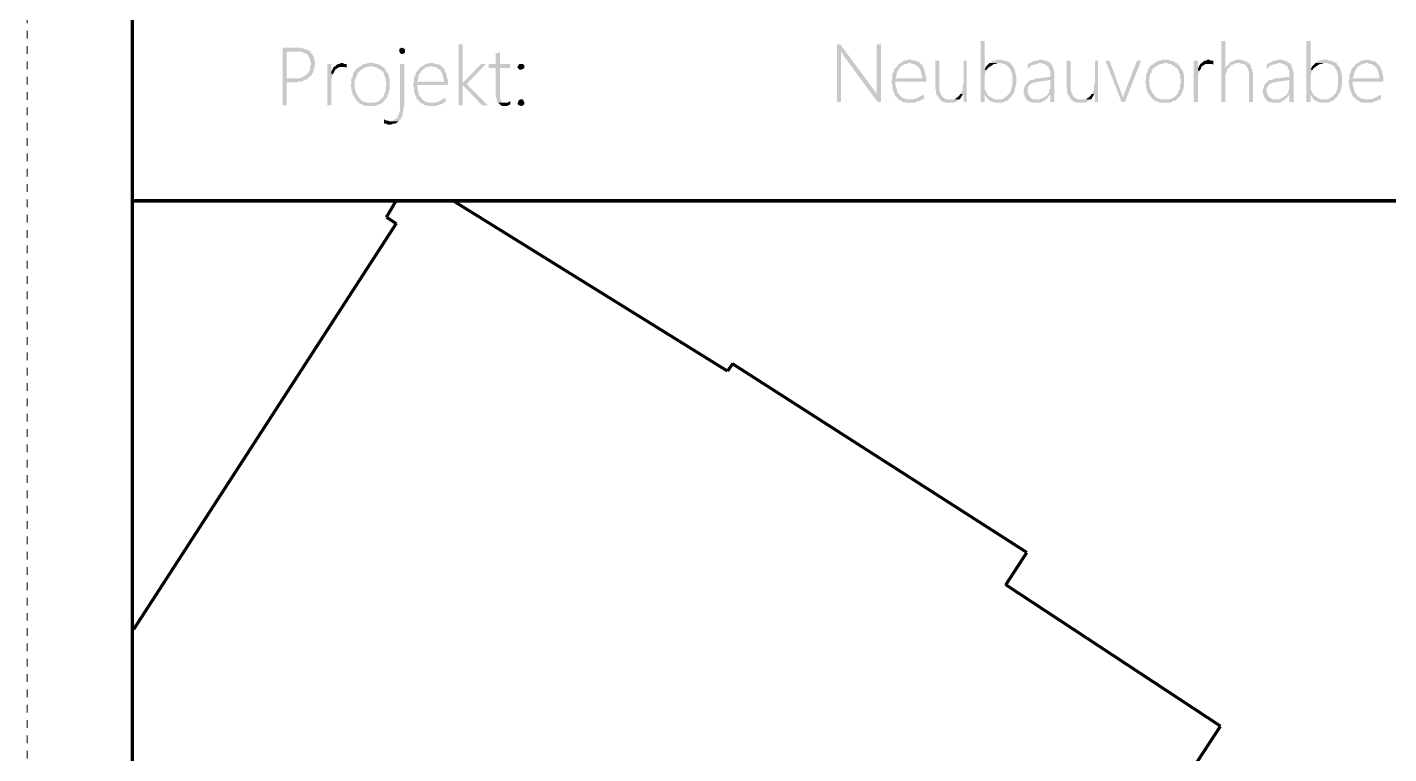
# Model space of a CAD drawing. Header units: metres. Extents: x -47 to 309, y -25 to 105.
# Drawn here: x -44.56 to -26.78, y 86.86 to 96.35 of the extents above; entities that cross this region are included whole.
import ezdxf

# ---------------------------------------------------------------- set-up
doc = ezdxf.new("R2010")
doc.units = ezdxf.units.M
doc.linetypes.add('AUSGEZOGEN', pattern=[0])
doc.linetypes.add('PUNKT2_S9', pattern=[0.001, 0, -0.001])
doc.layers.add('XR$1$STANDARD_1', color=7, linetype='AUSGEZOGEN', lineweight=25)

msp = doc.modelspace()

# ---------------------------------------------------------------- hatches: boundary and pattern name
at = {"layer": 'XR$1$STANDARD_1', "linetype": 'AUSGEZOGEN', "lineweight": 140, "transparency": 33554687}
h = msp.add_hatch(color=7, dxfattribs=at)
h.set_gradient(color2=(0, 0, 0), one_color=1)
h.paths.add_polyline_path([(-32.0575, 96.1669), (-32.1104, 96.1669), (-32.1104, 95.3732), (-32.0575, 95.3732), (-32.0575, 95.4685), (-32.0257, 95.479), (-32.0363, 95.5002), (-32.0469, 95.5214), (-32.0575, 95.5319), (-32.0575, 95.7224), (-32.0469, 95.7436), (-32.0469, 95.7648), (-32.0363, 95.7754), (-32.0257, 95.7965), (-32.0575, 95.7965)], flags=0)
h = msp.add_hatch(color=7, dxfattribs=at)
h.set_gradient(color2=(0, 0, 0), one_color=1)
h.paths.add_polyline_path([(-28.9144, 96.1669), (-28.9673, 96.1669), (-28.9673, 95.3732), (-28.9144, 95.3732), (-28.9144, 95.733), (-28.9038, 95.7542), (-28.8932, 95.7754), (-28.8932, 95.7965), (-28.8826, 95.8071), (-28.9144, 95.8177)], flags=0)
h = msp.add_hatch(color=7, dxfattribs=at)
h.set_gradient(color2=(0, 0, 0), one_color=1)
h.paths.add_polyline_path([(-27.8032, 96.1669), (-27.8561, 96.1669), (-27.8561, 95.3732), (-27.8032, 95.3732), (-27.8032, 95.4685), (-27.7714, 95.479), (-27.782, 95.5002), (-27.7926, 95.5214), (-27.8032, 95.5319), (-27.8032, 95.7224), (-27.7926, 95.7436), (-27.7926, 95.7648), (-27.782, 95.7754), (-27.7714, 95.7965), (-27.8032, 95.7965)], flags=0)
h = msp.add_hatch(color=7, dxfattribs=at)
h.set_gradient(color2=(0, 0, 0), one_color=1)
h.paths.add_polyline_path([(-41.0424, 96.0823), (-41.2223, 96.0823), (-41.2223, 95.3309), (-41.1694, 95.3309), (-41.1694, 95.6272), (-41.0424, 95.6272), (-41.0106, 95.6378), (-40.9683, 95.6378), (-40.9577, 95.6484), (-40.9366, 95.6589), (-40.9154, 95.6695), (-40.9048, 95.6695), (-41.1694, 95.6801), (-41.1694, 96.0293), (-41.053, 96.0293), (-40.8731, 96.0399), (-40.8942, 96.0505), (-40.9154, 96.0611), (-40.926, 96.0611), (-40.9471, 96.0717), (-40.9683, 96.0717), (-40.9895, 96.0823), (-41.0106, 96.0823)], flags=0)
h = msp.add_hatch(color=7, dxfattribs=at)
h.set_gradient(color2=(0, 0, 0), one_color=1)
h.paths.add_polyline_path([(-40.8731, 96.0399), (-41.053, 96.0293), (-40.9789, 96.0293), (-40.9577, 96.0188), (-40.9366, 96.0082), (-40.926, 96.0082), (-40.9048, 95.9976), (-40.8942, 95.987), (-40.8836, 95.9658), (-40.8731, 95.9553), (-40.8731, 95.9447), (-40.8625, 95.9235), (-40.8625, 95.9024), (-40.8519, 95.8812), (-40.8519, 95.86), (-40.8625, 95.8389), (-40.8625, 95.7965), (-40.8731, 95.7754), (-40.8836, 95.7542), (-40.8942, 95.7436), (-40.9048, 95.733), (-40.926, 95.7224), (-40.9366, 95.7119), (-40.9577, 95.7013), (-40.9683, 95.6907), (-40.9895, 95.6907), (-41.0106, 95.6801), (-41.1694, 95.6801), (-40.9048, 95.6695), (-40.8836, 95.6907), (-40.8731, 95.7013), (-40.8519, 95.7119), (-40.8413, 95.733), (-40.8307, 95.7542), (-40.8201, 95.7648), (-40.8201, 95.7859), (-40.8096, 95.8071), (-40.8096, 95.8283), (-40.799, 95.8494), (-40.799, 95.9024), (-40.8096, 95.9235), (-40.8096, 95.9447), (-40.8201, 95.9658), (-40.8307, 95.987), (-40.8413, 95.9976), (-40.8519, 96.0188), (-40.8625, 96.0293)], flags=0)
h = msp.add_hatch(color=7, dxfattribs=at)
h.set_gradient(color2=(0, 0, 0), one_color=1)
h.paths.add_polyline_path([(-39.6666, 96.0823), (-39.6878, 96.0717), (-39.6984, 96.0611), (-39.6984, 96.0293), (-39.6878, 96.0082), (-39.6666, 95.9976), (-39.656, 95.9976), (-39.6349, 96.0082), (-39.6243, 96.0188), (-39.6243, 96.0505), (-39.6349, 96.0717), (-39.6454, 96.0717)], flags=0)
h = msp.add_hatch(color=7, dxfattribs=at)
h.set_gradient(color2=(0, 0, 0), one_color=1)
h.paths.add_polyline_path([(-38.8729, 96.1246), (-38.9258, 96.1246), (-38.9258, 95.3309), (-38.8729, 95.3309), (-38.8729, 95.5954), (-38.82, 95.606), (-38.8729, 95.6166)], flags=0)
h = msp.add_hatch(color=7, dxfattribs=at)
h.set_gradient(color2=(0, 0, 0), one_color=1)
h.paths.add_polyline_path([(-38.3861, 96.0188), (-38.4072, 96.0188), (-38.4178, 96.0082), (-38.439, 96.0082), (-38.439, 95.8706), (-38.5342, 95.8706), (-38.5342, 95.8177), (-38.439, 95.8177), (-38.439, 95.4367), (-38.4284, 95.4155), (-38.4284, 95.3944), (-38.4178, 95.3732), (-38.4072, 95.3626), (-38.312, 95.3626), (-38.3437, 95.3626), (-38.3543, 95.3732), (-38.3755, 95.3838), (-38.3755, 95.405), (-38.3861, 95.4155), (-38.3861, 95.8177), (-38.2485, 95.8177), (-38.2485, 95.8706), (-38.3861, 95.8706)], flags=0)
h = msp.add_hatch(color=7, dxfattribs=at)
h.set_gradient(color2=(0, 0, 0), one_color=1)
h.paths.add_polyline_path([(-33.9412, 96.1246), (-33.9836, 96.1246), (-33.9836, 95.3732), (-33.9307, 95.3732), (-33.9307, 96.0293)], flags=0)
h = msp.add_hatch(color=7, dxfattribs=at)
h.set_gradient(color2=(0, 0, 0), one_color=1)
h.paths.add_polyline_path([(-33.9412, 96.1246), (-33.9307, 96.0293), (-33.9201, 96.0188), (-33.9095, 95.9976), (-33.8989, 95.9764), (-33.4544, 95.3732), (-33.465, 95.479), (-33.4756, 95.4896), (-33.4862, 95.5108), (-33.4968, 95.5214)], flags=0)
h = msp.add_hatch(color=7, dxfattribs=at)
h.set_gradient(color2=(0, 0, 0), one_color=1)
h.paths.add_polyline_path([(-33.4121, 96.1246), (-33.465, 96.1246), (-33.465, 95.479), (-33.4544, 95.3732), (-33.4121, 95.3732)], flags=0)
h = msp.add_hatch(color=7, dxfattribs=at)
h.set_gradient(color2=(0, 0, 0), one_color=1)
h.paths.add_polyline_path([(-40.5873, 95.8706), (-40.6402, 95.8706), (-40.6402, 95.3309), (-40.5873, 95.3309), (-40.5873, 95.6801), (-40.5767, 95.7013), (-40.5767, 95.7224), (-40.5662, 95.733), (-40.5873, 95.7436)], flags=0)
h = msp.add_hatch(color=7, dxfattribs=at)
h.set_gradient(color2=(0, 0, 0), one_color=1)
h.paths.add_polyline_path([(-40.5344, 95.8389), (-40.5556, 95.8283), (-40.5662, 95.8071), (-40.5767, 95.7859), (-40.5873, 95.7648), (-40.5873, 95.7436), (-40.5662, 95.733), (-40.5556, 95.7542), (-40.545, 95.7648), (-40.545, 95.7754), (-40.5344, 95.7965), (-40.5132, 95.8071), (-40.5027, 95.8177), (-40.4815, 95.8283), (-40.4392, 95.8283)], flags=0)
h = msp.add_hatch(color=7, dxfattribs=at)
h.set_gradient(color2=(0, 0, 0), one_color=1)
h.paths.add_polyline_path([(-40.4392, 95.8812), (-40.4603, 95.8812), (-40.4815, 95.8706), (-40.4921, 95.8706), (-40.5132, 95.86), (-40.5344, 95.8389), (-40.4392, 95.8283), (-40.4074, 95.8283), (-40.3862, 95.8177), (-40.3862, 95.8706), (-40.418, 95.8706)], flags=0)
h = msp.add_hatch(color=7, dxfattribs=at)
h.set_gradient(color2=(0, 0, 0), one_color=1)
h.paths.add_polyline_path([(-40.0688, 95.8812), (-40.1111, 95.8812), (-40.1323, 95.8706), (-40.1534, 95.8706), (-40.1746, 95.86), (-40.1958, 95.8494), (-40.2063, 95.8389), (-40.2275, 95.8283), (-40.2381, 95.8177), (-40.2593, 95.8071), (-40.2698, 95.7965), (-40.2804, 95.7754), (-40.291, 95.7648), (-40.3016, 95.7436), (-40.3016, 95.7224), (-40.3122, 95.7013), (-40.3228, 95.6907), (-40.3228, 95.6166), (-40.3333, 95.5954), (-40.3333, 95.5849), (-40.3228, 95.5637), (-40.3228, 95.5214), (-40.3122, 95.5002), (-40.3122, 95.479), (-40.3016, 95.4579), (-40.291, 95.4473), (-40.2804, 95.4261), (-40.2698, 95.4155), (-40.2593, 95.3944), (-40.2487, 95.3838), (-40.2275, 95.3626), (-40.2169, 95.352), (-40.0688, 95.3626), (-40.1217, 95.3626), (-40.1428, 95.3732), (-40.164, 95.3732), (-40.1746, 95.3838), (-40.1958, 95.3944), (-40.2063, 95.4155), (-40.2275, 95.4261), (-40.2275, 95.4367), (-40.2381, 95.4473), (-40.2487, 95.4685), (-40.2593, 95.4896), (-40.2698, 95.5108), (-40.2698, 95.5214), (-40.2804, 95.5531), (-40.2804, 95.6484), (-40.2698, 95.6695), (-40.2698, 95.6907), (-40.2593, 95.7013), (-40.2487, 95.7224), (-40.2487, 95.7436), (-40.2381, 95.7542), (-40.2169, 95.7754), (-40.2063, 95.7859), (-40.1852, 95.7965), (-40.1746, 95.8071), (-40.1534, 95.8177), (-40.1323, 95.8283), (-40.1111, 95.8283), (-40.0899, 95.8389), (-39.9312, 95.8389), (-39.9418, 95.8494), (-39.9629, 95.86), (-39.9841, 95.8706), (-40.0053, 95.8706), (-40.0264, 95.8812), (-40.0476, 95.8812)], flags=0)
h = msp.add_hatch(color=7, dxfattribs=at)
h.set_gradient(color2=(0, 0, 0), one_color=1)
h.paths.add_polyline_path([(-39.9312, 95.8389), (-40.0688, 95.8389), (-40.0476, 95.8389), (-40.0264, 95.8283), (-40.0053, 95.8283), (-39.9841, 95.8177), (-39.9735, 95.8071), (-39.9523, 95.7965), (-39.9418, 95.7859), (-39.9206, 95.7754), (-39.91, 95.7648), (-39.8994, 95.7436), (-39.8994, 95.733), (-39.8889, 95.7119), (-39.8783, 95.6907), (-39.8783, 95.6484), (-39.8677, 95.6272), (-39.8677, 95.5743), (-39.8783, 95.5531), (-39.8783, 95.5108), (-39.8889, 95.4896), (-39.8994, 95.4685), (-39.8994, 95.4579), (-39.91, 95.4367), (-39.9206, 95.4261), (-39.9418, 95.405), (-39.9523, 95.3944), (-39.9735, 95.3838), (-39.9841, 95.3732), (-40.0053, 95.3732), (-40.0264, 95.3626), (-40.0688, 95.3626), (-40.2169, 95.352), (-40.1958, 95.3415), (-40.1852, 95.3415), (-40.164, 95.3309), (-40.1428, 95.3203), (-40.0793, 95.3203), (-40.0053, 95.3203), (-39.9841, 95.3309), (-39.9735, 95.3415), (-39.9523, 95.3415), (-39.9312, 95.352), (-39.9206, 95.3626), (-39.8994, 95.3838), (-39.8889, 95.3944), (-39.8889, 95.405), (-39.8677, 95.4155), (-39.8571, 95.4367), (-39.8571, 95.4473), (-39.8465, 95.4685), (-39.8359, 95.4896), (-39.8359, 95.5108), (-39.8254, 95.5319), (-39.8254, 95.6801), (-39.8359, 95.7013), (-39.8359, 95.7224), (-39.8465, 95.7436), (-39.8571, 95.7542), (-39.8677, 95.7754), (-39.8783, 95.7859), (-39.8889, 95.8071), (-39.8994, 95.8177), (-39.91, 95.8283)], flags=0)
h = msp.add_hatch(color=7, dxfattribs=at)
h.set_gradient(color2=(0, 0, 0), one_color=1)
h.paths.add_polyline_path([(-39.6349, 95.8706), (-39.6878, 95.8706), (-39.6878, 95.2674), (-39.6984, 95.2356), (-39.6984, 95.225), (-39.7089, 95.2039), (-39.7195, 95.1827), (-39.7195, 95.1721), (-39.7301, 95.1615), (-39.7513, 95.151), (-39.7619, 95.1404), (-39.7724, 95.1298), (-39.7936, 95.1298), (-39.8042, 95.1192), (-39.8254, 95.1192), (-39.7089, 95.1192), (-39.6984, 95.1298), (-39.6878, 95.1404), (-39.6772, 95.151), (-39.6666, 95.1721), (-39.6666, 95.1827), (-39.656, 95.2039), (-39.656, 95.225), (-39.6454, 95.2462), (-39.6454, 95.2885), (-39.6349, 95.3203), (-39.6349, 95.3415)], flags=0)
h = msp.add_hatch(color=7, dxfattribs=at)
h.set_gradient(color2=(0, 0, 0), one_color=1)
h.paths.add_polyline_path([(-39.402, 95.8389), (-39.4126, 95.8283), (-39.4338, 95.8177), (-39.4444, 95.7965), (-39.4655, 95.7754), (-39.4761, 95.7648), (-39.4867, 95.7436), (-39.4867, 95.7224), (-39.4973, 95.7119), (-39.5079, 95.6907), (-39.5079, 95.6272), (-39.5185, 95.606), (-39.5185, 95.5849), (-39.5079, 95.5637), (-39.5079, 95.5108), (-39.4973, 95.4896), (-39.4973, 95.479), (-39.4867, 95.4579), (-39.4761, 95.4367), (-39.4761, 95.4261), (-39.4655, 95.405), (-39.455, 95.3944), (-39.4444, 95.3944), (-39.4338, 95.3732), (-39.4232, 95.3626), (-39.275, 95.3626), (-39.3068, 95.3626), (-39.328, 95.3732), (-39.3491, 95.3732), (-39.3703, 95.3838), (-39.3809, 95.3944), (-39.402, 95.405), (-39.4126, 95.4261), (-39.4232, 95.4367), (-39.4338, 95.4473), (-39.4444, 95.4685), (-39.4444, 95.4896), (-39.455, 95.5108), (-39.455, 95.5214), (-39.4655, 95.5531), (-39.4655, 95.5954), (-39.0634, 95.5954), (-39.0634, 95.6378), (-39.4655, 95.6378), (-39.455, 95.6589), (-39.455, 95.6801), (-39.4444, 95.7013), (-39.4444, 95.7224), (-39.4338, 95.7436), (-39.4232, 95.7542), (-39.4126, 95.7754), (-39.402, 95.7859), (-39.3915, 95.7965), (-39.3703, 95.8071), (-39.3597, 95.8177), (-39.3385, 95.8283), (-39.3174, 95.8283), (-39.2962, 95.8389), (-39.275, 95.8389)], flags=0)
h = msp.add_hatch(color=7, dxfattribs=at)
h.set_gradient(color2=(0, 0, 0), one_color=1)
h.paths.add_polyline_path([(-39.275, 95.8812), (-39.3068, 95.8812), (-39.328, 95.8706), (-39.3491, 95.8706), (-39.3703, 95.86), (-39.3809, 95.8494), (-39.402, 95.8389), (-39.275, 95.8389), (-39.2433, 95.8283), (-39.2221, 95.8283), (-39.2115, 95.8177), (-39.1904, 95.8071), (-39.1798, 95.7965), (-39.1586, 95.7859), (-39.1586, 95.7754), (-39.148, 95.7648), (-39.1375, 95.7436), (-39.1375, 95.733), (-39.1269, 95.7119), (-39.1269, 95.6907), (-39.1163, 95.6695), (-39.1163, 95.6378), (-39.4655, 95.6378), (-39.0634, 95.6378), (-39.0634, 95.6589), (-39.074, 95.6801), (-39.074, 95.7013), (-39.0846, 95.7224), (-39.0846, 95.7436), (-39.0951, 95.7648), (-39.1057, 95.7754), (-39.1057, 95.7965), (-39.1163, 95.8071), (-39.1269, 95.8177), (-39.1375, 95.8283), (-39.1586, 95.8494), (-39.1692, 95.86), (-39.1904, 95.86), (-39.2115, 95.8706), (-39.2327, 95.8706), (-39.2539, 95.8812)], flags=0)
h = msp.add_hatch(color=7, dxfattribs=at)
h.set_gradient(color2=(0, 0, 0), one_color=1)
h.paths.add_polyline_path([(-38.566, 95.8706), (-38.6295, 95.8706), (-38.8729, 95.6166), (-38.82, 95.606)], flags=0)
h = msp.add_hatch(color=7, dxfattribs=at)
h.set_gradient(color2=(0, 0, 0), one_color=1)
h.paths.add_polyline_path([(-38.1109, 95.8706), (-38.1215, 95.8706), (-38.1427, 95.86), (-38.1427, 95.8494), (-38.1533, 95.8389), (-38.1533, 95.8177), (-38.1427, 95.8071), (-38.1321, 95.7965), (-38.1003, 95.7965), (-38.0792, 95.8071), (-38.0686, 95.8177), (-38.0686, 95.8494), (-38.0792, 95.86), (-38.0898, 95.8706)], flags=0)
h = msp.add_hatch(color=7, dxfattribs=at)
h.set_gradient(color2=(0, 0, 0), one_color=1)
h.paths.add_polyline_path([(-33.1581, 95.8812), (-33.1687, 95.8706), (-33.1899, 95.86), (-33.2004, 95.8389), (-33.2216, 95.8177), (-33.2322, 95.8071), (-33.2428, 95.7859), (-33.2428, 95.7648), (-33.2534, 95.7542), (-33.2639, 95.733), (-33.2639, 95.6695), (-33.2745, 95.6484), (-33.2745, 95.6272), (-33.2639, 95.606), (-33.2639, 95.5531), (-33.2534, 95.5319), (-33.2534, 95.5214), (-33.2428, 95.5002), (-33.2322, 95.479), (-33.2322, 95.4685), (-33.2216, 95.4473), (-33.211, 95.4367), (-33.2004, 95.4367), (-33.1899, 95.4155), (-33.1793, 95.405), (-33.0311, 95.405), (-33.0629, 95.405), (-33.084, 95.4155), (-33.1052, 95.4155), (-33.1264, 95.4261), (-33.1369, 95.4367), (-33.1581, 95.4473), (-33.1687, 95.4685), (-33.1793, 95.479), (-33.1899, 95.4896), (-33.2004, 95.5108), (-33.2004, 95.5319), (-33.211, 95.5531), (-33.211, 95.5637), (-33.2216, 95.5954), (-33.2216, 95.6378), (-32.8195, 95.6378), (-32.8195, 95.6801), (-33.2216, 95.6801), (-33.211, 95.7013), (-33.211, 95.7224), (-33.2004, 95.7436), (-33.2004, 95.7648), (-33.1899, 95.7859), (-33.1793, 95.7965), (-33.1687, 95.8177), (-33.1581, 95.8283), (-33.1475, 95.8389), (-33.1264, 95.8494), (-33.1158, 95.86), (-33.0946, 95.8706), (-33.0734, 95.8706), (-33.0523, 95.8812), (-33.0311, 95.8812)], flags=0)
h = msp.add_hatch(color=7, dxfattribs=at)
h.set_gradient(color2=(0, 0, 0), one_color=1)
h.paths.add_polyline_path([(-33.0311, 95.9235), (-33.0629, 95.9235), (-33.084, 95.9129), (-33.1052, 95.9129), (-33.1264, 95.9024), (-33.1369, 95.8918), (-33.1581, 95.8812), (-33.0311, 95.8812), (-32.9994, 95.8706), (-32.9782, 95.8706), (-32.9676, 95.86), (-32.9465, 95.8494), (-32.9359, 95.8389), (-32.9147, 95.8283), (-32.9147, 95.8177), (-32.9041, 95.8071), (-32.8935, 95.7859), (-32.8935, 95.7754), (-32.883, 95.7542), (-32.883, 95.733), (-32.8724, 95.7119), (-32.8724, 95.6801), (-33.2216, 95.6801), (-32.8195, 95.6801), (-32.8195, 95.7013), (-32.83, 95.7224), (-32.83, 95.7436), (-32.8406, 95.7648), (-32.8406, 95.7859), (-32.8512, 95.8071), (-32.8618, 95.8177), (-32.8618, 95.8389), (-32.8724, 95.8494), (-32.883, 95.86), (-32.8935, 95.8706), (-32.9147, 95.8918), (-32.9253, 95.9024), (-32.9465, 95.9024), (-32.9676, 95.9129), (-32.9888, 95.9129), (-33.01, 95.9235)], flags=0)
h = msp.add_hatch(color=7, dxfattribs=at)
h.set_gradient(color2=(0, 0, 0), one_color=1)
h.paths.add_polyline_path([(-32.6501, 95.9129), (-32.703, 95.9129), (-32.703, 95.5531), (-32.6925, 95.5214), (-32.6925, 95.479), (-32.6819, 95.4685), (-32.6713, 95.4473), (-32.6607, 95.4367), (-32.6501, 95.4155), (-32.6395, 95.405), (-32.629, 95.3944), (-32.6184, 95.3838), (-32.6078, 95.3732), (-32.5866, 95.3732), (-32.5655, 95.3626), (-32.4596, 95.3626), (-32.4385, 95.3732), (-32.4173, 95.3838), (-32.4067, 95.3944), (-32.3856, 95.405), (-32.5549, 95.405), (-32.5761, 95.4155), (-32.5866, 95.4261), (-32.6078, 95.4367), (-32.6184, 95.4579), (-32.629, 95.4685), (-32.629, 95.479), (-32.6395, 95.5002), (-32.6395, 95.5108), (-32.6501, 95.5319), (-32.6501, 95.606)], flags=0)
h = msp.add_hatch(color=7, dxfattribs=at)
h.set_gradient(color2=(0, 0, 0), one_color=1)
h.paths.add_polyline_path([(-32.2903, 95.9129), (-32.3326, 95.9129), (-32.3326, 95.606), (-32.3432, 95.5954), (-32.3432, 95.5319), (-32.3538, 95.5108), (-32.3644, 95.4896), (-32.375, 95.479), (-32.3326, 95.4685), (-32.3326, 95.3732), (-32.2903, 95.3732)], flags=0)
h = msp.add_hatch(color=7, dxfattribs=at)
h.set_gradient(color2=(0, 0, 0), one_color=1)
h.paths.add_polyline_path([(-31.994, 95.8812), (-32.0046, 95.8706), (-32.0257, 95.8494), (-32.0363, 95.8389), (-32.0469, 95.8177), (-32.0575, 95.7965), (-32.0257, 95.7965), (-32.0152, 95.8177), (-31.994, 95.8283), (-31.9834, 95.8389), (-31.9622, 95.8494), (-31.9517, 95.86), (-31.9305, 95.8706), (-31.9093, 95.8706), (-31.8882, 95.8812), (-31.867, 95.8812)], flags=0)
h = msp.add_hatch(color=7, dxfattribs=at)
h.set_gradient(color2=(0, 0, 0), one_color=1)
h.paths.add_polyline_path([(-31.8564, 95.9235), (-31.8987, 95.9235), (-31.9199, 95.9129), (-31.9411, 95.9129), (-31.9622, 95.9024), (-31.9728, 95.8918), (-31.994, 95.8812), (-31.8458, 95.8812), (-31.8247, 95.8706), (-31.8035, 95.8706), (-31.7823, 95.86), (-31.7717, 95.8494), (-31.7506, 95.8389), (-31.74, 95.8177), (-31.7294, 95.8071), (-31.7188, 95.7859), (-31.7083, 95.7648), (-31.7083, 95.7542), (-31.6977, 95.733), (-31.6977, 95.5849), (-31.7083, 95.5637), (-31.7083, 95.5425), (-31.7188, 95.5214), (-31.7188, 95.5108), (-31.7294, 95.4896), (-31.74, 95.479), (-31.7506, 95.4685), (-31.7717, 95.4473), (-31.7823, 95.4367), (-31.8035, 95.4261), (-31.8141, 95.4155), (-31.8352, 95.405), (-31.8776, 95.405), (-31.7506, 95.3944), (-31.74, 95.4155), (-31.7188, 95.4261), (-31.7083, 95.4473), (-31.6977, 95.4579), (-31.6871, 95.479), (-31.6765, 95.4896), (-31.6659, 95.5108), (-31.6659, 95.5319), (-31.6553, 95.5531), (-31.6553, 95.5743), (-31.6448, 95.5954), (-31.6448, 95.7224), (-31.6553, 95.7436), (-31.6553, 95.7648), (-31.6659, 95.7859), (-31.6659, 95.8071), (-31.6765, 95.8177), (-31.6871, 95.8389), (-31.6977, 95.8494), (-31.7083, 95.86), (-31.7188, 95.8812), (-31.74, 95.8918), (-31.7612, 95.9024), (-31.7717, 95.9024), (-31.7929, 95.9129), (-31.8141, 95.9129), (-31.8352, 95.9235)], flags=0)
h = msp.add_hatch(color=7, dxfattribs=at)
h.set_gradient(color2=(0, 0, 0), one_color=1)
h.paths.add_polyline_path([(-31.3167, 95.9235), (-31.3484, 95.9235), (-31.3696, 95.9129), (-31.3908, 95.9129), (-31.4225, 95.9024), (-31.4437, 95.8918), (-31.4648, 95.8812), (-31.486, 95.8706), (-31.4966, 95.86), (-31.4966, 95.8071), (-31.4754, 95.8177), (-31.4648, 95.8389), (-31.4437, 95.8494), (-31.4225, 95.86), (-31.4013, 95.86), (-31.3802, 95.8706), (-31.3696, 95.8706), (-31.3484, 95.8812), (-31.2003, 95.8812), (-31.2214, 95.8918), (-31.2426, 95.9024), (-31.2532, 95.9129), (-31.2744, 95.9129), (-31.2955, 95.9235)], flags=0)
h = msp.add_hatch(color=7, dxfattribs=at)
h.set_gradient(color2=(0, 0, 0), one_color=1)
h.paths.add_polyline_path([(-31.2003, 95.8812), (-31.3273, 95.8812), (-31.3167, 95.8812), (-31.2955, 95.8706), (-31.2744, 95.8706), (-31.2638, 95.86), (-31.2426, 95.8494), (-31.232, 95.8389), (-31.2214, 95.8283), (-31.2214, 95.8177), (-31.2109, 95.7965), (-31.2003, 95.7754), (-31.2003, 95.7013), (-31.359, 95.6801), (-31.3908, 95.6801), (-31.4119, 95.6695), (-31.4331, 95.6589), (-31.2003, 95.6589), (-31.2003, 95.5531), (-31.2109, 95.5319), (-31.2109, 95.5108), (-31.2214, 95.4896), (-31.2003, 95.479), (-31.2003, 95.3732), (-31.1474, 95.3732), (-31.1474, 95.7648), (-31.1579, 95.7859), (-31.1579, 95.8071), (-31.1685, 95.8177), (-31.1685, 95.8389), (-31.1791, 95.86), (-31.1897, 95.8706)], flags=0)
h = msp.add_hatch(color=7, dxfattribs=at)
h.set_gradient(color2=(0, 0, 0), one_color=1)
h.paths.add_polyline_path([(-30.9357, 95.9129), (-30.9886, 95.9129), (-30.9886, 95.5531), (-30.978, 95.5214), (-30.978, 95.479), (-30.9674, 95.4685), (-30.9569, 95.4473), (-30.9463, 95.4367), (-30.9357, 95.4155), (-30.9251, 95.405), (-30.9145, 95.3944), (-30.904, 95.3838), (-30.8934, 95.3732), (-30.8722, 95.3732), (-30.851, 95.3626), (-30.7452, 95.3626), (-30.724, 95.3732), (-30.7029, 95.3838), (-30.6923, 95.3944), (-30.6711, 95.405), (-30.8405, 95.405), (-30.8616, 95.4155), (-30.8722, 95.4261), (-30.8934, 95.4367), (-30.904, 95.4579), (-30.9145, 95.4685), (-30.9145, 95.479), (-30.9251, 95.5002), (-30.9251, 95.5108), (-30.9357, 95.5319), (-30.9357, 95.606)], flags=0)
h = msp.add_hatch(color=7, dxfattribs=at)
h.set_gradient(color2=(0, 0, 0), one_color=1)
h.paths.add_polyline_path([(-30.5759, 95.9129), (-30.6182, 95.9129), (-30.6182, 95.606), (-30.6288, 95.5954), (-30.6288, 95.5319), (-30.6394, 95.5108), (-30.65, 95.4896), (-30.6605, 95.479), (-30.6182, 95.4685), (-30.6182, 95.3732), (-30.5759, 95.3732)], flags=0)
h = msp.add_hatch(color=7, dxfattribs=at)
h.set_gradient(color2=(0, 0, 0), one_color=1)
h.paths.add_polyline_path([(-30.4277, 95.9129), (-30.4806, 95.9129), (-30.269, 95.3732), (-30.2478, 95.4261), (-30.2584, 95.4367), (-30.2584, 95.4579), (-30.269, 95.479)], flags=0)
h = msp.add_hatch(color=7, dxfattribs=at)
h.set_gradient(color2=(0, 0, 0), one_color=1)
h.paths.add_polyline_path([(-30.015, 95.9129), (-30.0679, 95.9129), (-30.2372, 95.479), (-30.2372, 95.4685), (-30.2478, 95.4473), (-30.2478, 95.4261), (-30.269, 95.3732), (-30.2266, 95.3732)], flags=0)
h = msp.add_hatch(color=7, dxfattribs=at)
h.set_gradient(color2=(0, 0, 0), one_color=1)
h.paths.add_polyline_path([(-29.6975, 95.9235), (-29.7398, 95.9235), (-29.761, 95.9129), (-29.7822, 95.9129), (-29.8033, 95.9024), (-29.8245, 95.8918), (-29.8351, 95.8812), (-29.8562, 95.8706), (-29.8668, 95.86), (-29.888, 95.8494), (-29.8986, 95.8389), (-29.9092, 95.8177), (-29.9197, 95.8071), (-29.9303, 95.7859), (-29.9303, 95.7648), (-29.9409, 95.7436), (-29.9515, 95.733), (-29.9515, 95.6589), (-29.9621, 95.6378), (-29.9621, 95.6272), (-29.9515, 95.606), (-29.9515, 95.5637), (-29.9409, 95.5425), (-29.9409, 95.5214), (-29.9303, 95.5002), (-29.9197, 95.4896), (-29.9092, 95.4685), (-29.8986, 95.4579), (-29.888, 95.4367), (-29.8774, 95.4261), (-29.8562, 95.405), (-29.8457, 95.3944), (-29.6975, 95.405), (-29.7504, 95.405), (-29.7716, 95.4155), (-29.7927, 95.4155), (-29.8033, 95.4261), (-29.8245, 95.4367), (-29.8351, 95.4579), (-29.8562, 95.4685), (-29.8562, 95.479), (-29.8668, 95.4896), (-29.8774, 95.5108), (-29.888, 95.5319), (-29.8986, 95.5531), (-29.8986, 95.5637), (-29.9092, 95.5954), (-29.9092, 95.6907), (-29.8986, 95.7119), (-29.8986, 95.733), (-29.888, 95.7436), (-29.8774, 95.7648), (-29.8774, 95.7859), (-29.8668, 95.7965), (-29.8457, 95.8177), (-29.8351, 95.8283), (-29.8139, 95.8389), (-29.8033, 95.8494), (-29.7822, 95.86), (-29.761, 95.8706), (-29.7398, 95.8706), (-29.7187, 95.8812), (-29.5599, 95.8812), (-29.5705, 95.8918), (-29.5917, 95.9024), (-29.6128, 95.9129), (-29.634, 95.9129), (-29.6552, 95.9235), (-29.6763, 95.9235)], flags=0)
h = msp.add_hatch(color=7, dxfattribs=at)
h.set_gradient(color2=(0, 0, 0), one_color=1)
h.paths.add_polyline_path([(-29.5599, 95.8812), (-29.6975, 95.8812), (-29.6763, 95.8812), (-29.6552, 95.8706), (-29.634, 95.8706), (-29.6128, 95.86), (-29.6023, 95.8494), (-29.5811, 95.8389), (-29.5705, 95.8283), (-29.5493, 95.8177), (-29.5388, 95.8071), (-29.5282, 95.7859), (-29.5282, 95.7754), (-29.5176, 95.7542), (-29.507, 95.733), (-29.507, 95.6907), (-29.4964, 95.6695), (-29.4964, 95.6166), (-29.507, 95.5954), (-29.507, 95.5531), (-29.5176, 95.5319), (-29.5282, 95.5108), (-29.5282, 95.5002), (-29.5388, 95.479), (-29.5493, 95.4685), (-29.5705, 95.4473), (-29.5811, 95.4367), (-29.6023, 95.4261), (-29.6128, 95.4155), (-29.634, 95.4155), (-29.6552, 95.405), (-29.6975, 95.405), (-29.8457, 95.3944), (-29.8245, 95.3838), (-29.8139, 95.3838), (-29.7927, 95.3732), (-29.7716, 95.3626), (-29.7081, 95.3626), (-29.634, 95.3626), (-29.6128, 95.3732), (-29.6023, 95.3838), (-29.5811, 95.3838), (-29.5599, 95.3944), (-29.5493, 95.405), (-29.5282, 95.4261), (-29.5176, 95.4367), (-29.5176, 95.4473), (-29.4964, 95.4579), (-29.4858, 95.479), (-29.4858, 95.4896), (-29.4753, 95.5108), (-29.4647, 95.5319), (-29.4647, 95.5531), (-29.4541, 95.5743), (-29.4541, 95.7224), (-29.4647, 95.7436), (-29.4647, 95.7648), (-29.4753, 95.7859), (-29.4858, 95.7965), (-29.4964, 95.8177), (-29.507, 95.8283), (-29.5176, 95.8494), (-29.5282, 95.86), (-29.5388, 95.8706)], flags=0)
h = msp.add_hatch(color=7, dxfattribs=at)
h.set_gradient(color2=(0, 0, 0), one_color=1)
h.paths.add_polyline_path([(-29.2742, 95.9129), (-29.3271, 95.9129), (-29.3271, 95.3732), (-29.2742, 95.3732), (-29.2742, 95.7224), (-29.2636, 95.7436), (-29.2636, 95.7648), (-29.253, 95.7754), (-29.2742, 95.7859)], flags=0)
h = msp.add_hatch(color=7, dxfattribs=at)
h.set_gradient(color2=(0, 0, 0), one_color=1)
h.paths.add_polyline_path([(-29.2213, 95.8812), (-29.2424, 95.8706), (-29.253, 95.8494), (-29.2636, 95.8283), (-29.2742, 95.8071), (-29.2742, 95.7859), (-29.253, 95.7754), (-29.2424, 95.7965), (-29.2318, 95.8071), (-29.2318, 95.8177), (-29.2213, 95.8389), (-29.2001, 95.8494), (-29.1895, 95.86), (-29.1684, 95.8706), (-29.126, 95.8706)], flags=0)
h = msp.add_hatch(color=7, dxfattribs=at)
h.set_gradient(color2=(0, 0, 0), one_color=1)
h.paths.add_polyline_path([(-29.126, 95.9235), (-29.1472, 95.9235), (-29.1684, 95.9129), (-29.1789, 95.9129), (-29.2001, 95.9024), (-29.2213, 95.8812), (-29.126, 95.8706), (-29.0943, 95.8706), (-29.0731, 95.86), (-29.0731, 95.9129), (-29.1049, 95.9129)], flags=0)
h = msp.add_hatch(color=7, dxfattribs=at)
h.set_gradient(color2=(0, 0, 0), one_color=1)
h.paths.add_polyline_path([(-28.7345, 95.9235), (-28.7768, 95.9235), (-28.7979, 95.9129), (-28.8085, 95.9024), (-28.8297, 95.9024), (-28.8509, 95.8918), (-28.8614, 95.8812), (-28.872, 95.86), (-28.8932, 95.8494), (-28.9038, 95.8283), (-28.9144, 95.8177), (-28.8826, 95.8071), (-28.8614, 95.8283), (-28.8403, 95.8494), (-28.8191, 95.86), (-28.8085, 95.8706), (-28.7874, 95.8706), (-28.7662, 95.8812), (-28.618, 95.8812), (-28.6286, 95.8918), (-28.6498, 95.9024), (-28.671, 95.9129), (-28.6815, 95.9129), (-28.7133, 95.9235)], flags=0)
h = msp.add_hatch(color=7, dxfattribs=at)
h.set_gradient(color2=(0, 0, 0), one_color=1)
h.paths.add_polyline_path([(-28.618, 95.8812), (-28.745, 95.8812), (-28.7239, 95.8812), (-28.7027, 95.8706), (-28.6815, 95.8706), (-28.6604, 95.86), (-28.6498, 95.8494), (-28.6392, 95.8389), (-28.6286, 95.8177), (-28.618, 95.8071), (-28.618, 95.7859), (-28.6075, 95.7648), (-28.6075, 95.3732), (-28.5545, 95.3732), (-28.5545, 95.7542), (-28.5651, 95.7754), (-28.5651, 95.7965), (-28.5757, 95.8177), (-28.5757, 95.8389), (-28.5863, 95.8494), (-28.5969, 95.8706)], flags=0)
h = msp.add_hatch(color=7, dxfattribs=at)
h.set_gradient(color2=(0, 0, 0), one_color=1)
h.paths.add_polyline_path([(-28.1947, 95.9235), (-28.2265, 95.9235), (-28.2476, 95.9129), (-28.2688, 95.9129), (-28.3006, 95.9024), (-28.3217, 95.8918), (-28.3429, 95.8812), (-28.364, 95.8706), (-28.3746, 95.86), (-28.3746, 95.8071), (-28.3535, 95.8177), (-28.3429, 95.8389), (-28.3217, 95.8494), (-28.3006, 95.86), (-28.2794, 95.86), (-28.2582, 95.8706), (-28.2476, 95.8706), (-28.2265, 95.8812), (-28.0783, 95.8812), (-28.0995, 95.8918), (-28.1206, 95.9024), (-28.1312, 95.9129), (-28.1524, 95.9129), (-28.1736, 95.9235)], flags=0)
h = msp.add_hatch(color=7, dxfattribs=at)
h.set_gradient(color2=(0, 0, 0), one_color=1)
h.paths.add_polyline_path([(-28.0783, 95.8812), (-28.2053, 95.8812), (-28.1947, 95.8812), (-28.1736, 95.8706), (-28.1524, 95.8706), (-28.1418, 95.86), (-28.1206, 95.8494), (-28.1101, 95.8389), (-28.0995, 95.8283), (-28.0995, 95.8177), (-28.0889, 95.7965), (-28.0783, 95.7754), (-28.0783, 95.7013), (-28.2371, 95.6801), (-28.2688, 95.6801), (-28.29, 95.6695), (-28.3111, 95.6589), (-28.0783, 95.6589), (-28.0783, 95.5531), (-28.0889, 95.5319), (-28.0889, 95.5108), (-28.0995, 95.4896), (-28.0783, 95.479), (-28.0783, 95.3732), (-28.0254, 95.3732), (-28.0254, 95.7648), (-28.036, 95.7859), (-28.036, 95.8071), (-28.0466, 95.8177), (-28.0466, 95.8389), (-28.0571, 95.86), (-28.0677, 95.8706)], flags=0)
h = msp.add_hatch(color=7, dxfattribs=at)
h.set_gradient(color2=(0, 0, 0), one_color=1)
h.paths.add_polyline_path([(-27.7397, 95.8812), (-27.7502, 95.8706), (-27.7714, 95.8494), (-27.782, 95.8389), (-27.7926, 95.8177), (-27.8032, 95.7965), (-27.7714, 95.7965), (-27.7608, 95.8177), (-27.7397, 95.8283), (-27.7291, 95.8389), (-27.7079, 95.8494), (-27.6973, 95.86), (-27.6762, 95.8706), (-27.655, 95.8706), (-27.6338, 95.8812), (-27.6127, 95.8812)], flags=0)
h = msp.add_hatch(color=7, dxfattribs=at)
h.set_gradient(color2=(0, 0, 0), one_color=1)
h.paths.add_polyline_path([(-27.6021, 95.9235), (-27.6444, 95.9235), (-27.6656, 95.9129), (-27.6867, 95.9129), (-27.7079, 95.9024), (-27.7185, 95.8918), (-27.7397, 95.8812), (-27.5915, 95.8812), (-27.5703, 95.8706), (-27.5492, 95.8706), (-27.528, 95.86), (-27.5174, 95.8494), (-27.4962, 95.8389), (-27.4857, 95.8177), (-27.4751, 95.8071), (-27.4645, 95.7859), (-27.4539, 95.7648), (-27.4539, 95.7542), (-27.4433, 95.733), (-27.4433, 95.5849), (-27.4539, 95.5637), (-27.4539, 95.5425), (-27.4645, 95.5214), (-27.4645, 95.5108), (-27.4751, 95.4896), (-27.4857, 95.479), (-27.4962, 95.4685), (-27.5174, 95.4473), (-27.528, 95.4367), (-27.5492, 95.4261), (-27.5597, 95.4155), (-27.5809, 95.405), (-27.6232, 95.405), (-27.4962, 95.3944), (-27.4857, 95.4155), (-27.4645, 95.4261), (-27.4539, 95.4473), (-27.4433, 95.4579), (-27.4328, 95.479), (-27.4222, 95.4896), (-27.4116, 95.5108), (-27.4116, 95.5319), (-27.401, 95.5531), (-27.401, 95.5743), (-27.3904, 95.5954), (-27.3904, 95.7224), (-27.401, 95.7436), (-27.401, 95.7648), (-27.4116, 95.7859), (-27.4116, 95.8071), (-27.4222, 95.8177), (-27.4328, 95.8389), (-27.4433, 95.8494), (-27.4539, 95.86), (-27.4645, 95.8812), (-27.4857, 95.8918), (-27.5068, 95.9024), (-27.5174, 95.9024), (-27.5386, 95.9129), (-27.5597, 95.9129), (-27.5809, 95.9235)], flags=0)
h = msp.add_hatch(color=7, dxfattribs=at)
h.set_gradient(color2=(0, 0, 0), one_color=1)
h.paths.add_polyline_path([(-27.1893, 95.8812), (-27.1999, 95.8706), (-27.2211, 95.86), (-27.2317, 95.8389), (-27.2528, 95.8177), (-27.2634, 95.8071), (-27.274, 95.7859), (-27.274, 95.7648), (-27.2846, 95.7542), (-27.2952, 95.733), (-27.2952, 95.6695), (-27.3058, 95.6484), (-27.3058, 95.6272), (-27.2952, 95.606), (-27.2952, 95.5531), (-27.2846, 95.5319), (-27.2846, 95.5214), (-27.274, 95.5002), (-27.2634, 95.479), (-27.2634, 95.4685), (-27.2528, 95.4473), (-27.2423, 95.4367), (-27.2317, 95.4367), (-27.2211, 95.4155), (-27.2105, 95.405), (-27.0623, 95.405), (-27.0941, 95.405), (-27.1153, 95.4155), (-27.1364, 95.4155), (-27.1576, 95.4261), (-27.1682, 95.4367), (-27.1893, 95.4473), (-27.1999, 95.4685), (-27.2105, 95.479), (-27.2211, 95.4896), (-27.2317, 95.5108), (-27.2317, 95.5319), (-27.2423, 95.5531), (-27.2423, 95.5637), (-27.2528, 95.5954), (-27.2528, 95.6378), (-26.8507, 95.6378), (-26.8507, 95.6801), (-27.2528, 95.6801), (-27.2423, 95.7013), (-27.2423, 95.7224), (-27.2317, 95.7436), (-27.2317, 95.7648), (-27.2211, 95.7859), (-27.2105, 95.7965), (-27.1999, 95.8177), (-27.1893, 95.8283), (-27.1788, 95.8389), (-27.1576, 95.8494), (-27.147, 95.86), (-27.1258, 95.8706), (-27.1047, 95.8706), (-27.0835, 95.8812), (-27.0623, 95.8812)], flags=0)
h = msp.add_hatch(color=7, dxfattribs=at)
h.set_gradient(color2=(0, 0, 0), one_color=1)
h.paths.add_polyline_path([(-27.0623, 95.9235), (-27.0941, 95.9235), (-27.1153, 95.9129), (-27.1364, 95.9129), (-27.1576, 95.9024), (-27.1682, 95.8918), (-27.1893, 95.8812), (-27.0623, 95.8812), (-27.0306, 95.8706), (-27.0094, 95.8706), (-26.9989, 95.86), (-26.9777, 95.8494), (-26.9671, 95.8389), (-26.9459, 95.8283), (-26.9459, 95.8177), (-26.9354, 95.8071), (-26.9248, 95.7859), (-26.9248, 95.7754), (-26.9142, 95.7542), (-26.9142, 95.733), (-26.9036, 95.7119), (-26.9036, 95.6801), (-27.2528, 95.6801), (-26.8507, 95.6801), (-26.8507, 95.7013), (-26.8613, 95.7224), (-26.8613, 95.7436), (-26.8719, 95.7648), (-26.8719, 95.7859), (-26.8824, 95.8071), (-26.893, 95.8177), (-26.893, 95.8389), (-26.9036, 95.8494), (-26.9142, 95.86), (-26.9248, 95.8706), (-26.9459, 95.8918), (-26.9565, 95.9024), (-26.9777, 95.9024), (-26.9989, 95.9129), (-27.02, 95.9129), (-27.0412, 95.9235)], flags=0)
h = msp.add_hatch(color=7, dxfattribs=at)
h.set_gradient(color2=(0, 0, 0), one_color=1)
h.paths.add_polyline_path([(-31.4331, 95.6589), (-31.4543, 95.6589), (-31.4754, 95.6484), (-31.486, 95.6378), (-31.4966, 95.6272), (-31.5178, 95.606), (-31.5283, 95.5954), (-31.5283, 95.5849), (-31.5389, 95.5637), (-31.5389, 95.5531), (-31.5495, 95.5319), (-31.5495, 95.4896), (-31.5389, 95.4685), (-31.5389, 95.4579), (-31.5283, 95.4367), (-31.5178, 95.4155), (-31.5072, 95.405), (-31.3802, 95.405), (-31.4119, 95.405), (-31.4331, 95.4155), (-31.4543, 95.4261), (-31.4648, 95.4367), (-31.4754, 95.4579), (-31.486, 95.4685), (-31.4966, 95.4896), (-31.4966, 95.5531), (-31.486, 95.5743), (-31.4754, 95.5849), (-31.4648, 95.606), (-31.4543, 95.606), (-31.4331, 95.6166), (-31.4119, 95.6272), (-31.3908, 95.6272), (-31.3696, 95.6378), (-31.3484, 95.6378), (-31.2003, 95.6589)], flags=0)
h = msp.add_hatch(color=7, dxfattribs=at)
h.set_gradient(color2=(0, 0, 0), one_color=1)
h.paths.add_polyline_path([(-28.3111, 95.6589), (-28.3323, 95.6589), (-28.3535, 95.6484), (-28.364, 95.6378), (-28.3746, 95.6272), (-28.3958, 95.606), (-28.4064, 95.5954), (-28.4064, 95.5849), (-28.417, 95.5637), (-28.417, 95.5531), (-28.4275, 95.5319), (-28.4275, 95.4896), (-28.417, 95.4685), (-28.417, 95.4579), (-28.4064, 95.4367), (-28.3958, 95.4155), (-28.3852, 95.405), (-28.2582, 95.405), (-28.29, 95.405), (-28.3111, 95.4155), (-28.3323, 95.4261), (-28.3429, 95.4367), (-28.3535, 95.4579), (-28.364, 95.4685), (-28.3746, 95.4896), (-28.3746, 95.5531), (-28.364, 95.5743), (-28.3535, 95.5849), (-28.3429, 95.606), (-28.3323, 95.606), (-28.3111, 95.6166), (-28.29, 95.6272), (-28.2688, 95.6272), (-28.2476, 95.6378), (-28.2265, 95.6378), (-28.0783, 95.6589)], flags=0)
h = msp.add_hatch(color=7, dxfattribs=at)
h.set_gradient(color2=(0, 0, 0), one_color=1)
h.paths.add_polyline_path([(-38.82, 95.606), (-38.8729, 95.5954), (-38.6189, 95.3309), (-38.5448, 95.3309)], flags=0)
h = msp.add_hatch(color=7, dxfattribs=at)
h.set_gradient(color2=(0, 0, 0), one_color=1)
h.paths.add_polyline_path([(-32.8512, 95.4685), (-32.8724, 95.4579), (-32.8935, 95.4473), (-32.9147, 95.4367), (-32.9359, 95.4261), (-32.9465, 95.4155), (-32.9676, 95.4155), (-32.9888, 95.405), (-33.1793, 95.405), (-33.1581, 95.3944), (-33.1369, 95.3838), (-33.1264, 95.3732), (-33.1052, 95.3732), (-33.084, 95.3626), (-32.9676, 95.3626), (-32.9465, 95.3732), (-32.9253, 95.3838), (-32.9041, 95.3838), (-32.8935, 95.3944), (-32.8724, 95.405), (-32.8512, 95.4155)], flags=0)
h = msp.add_hatch(color=7, dxfattribs=at)
h.set_gradient(color2=(0, 0, 0), one_color=1)
h.paths.add_polyline_path([(-32.375, 95.479), (-32.3856, 95.4579), (-32.3961, 95.4473), (-32.4067, 95.4367), (-32.4279, 95.4261), (-32.4385, 95.4155), (-32.4596, 95.405), (-32.502, 95.405), (-32.3856, 95.405), (-32.375, 95.4155), (-32.3644, 95.4367), (-32.3538, 95.4473), (-32.3432, 95.4685), (-32.3326, 95.4685)], flags=0)
h = msp.add_hatch(color=7, dxfattribs=at)
h.set_gradient(color2=(0, 0, 0), one_color=1)
h.paths.add_polyline_path([(-32.0257, 95.479), (-32.0575, 95.4685), (-32.0469, 95.4579), (-32.0363, 95.4367), (-32.0257, 95.4155), (-32.0152, 95.405), (-31.994, 95.3944), (-31.9834, 95.3838), (-31.9622, 95.3732), (-31.9411, 95.3732), (-31.9199, 95.3626), (-31.8247, 95.3626), (-31.8035, 95.3732), (-31.7929, 95.3838), (-31.7717, 95.3838), (-31.7506, 95.3944), (-31.8776, 95.405), (-31.9199, 95.405), (-31.9411, 95.4155), (-31.9622, 95.4261), (-31.9834, 95.4367), (-31.994, 95.4473), (-32.0152, 95.4579), (-32.0152, 95.4685)], flags=0)
h = msp.add_hatch(color=7, dxfattribs=at)
h.set_gradient(color2=(0, 0, 0), one_color=1)
h.paths.add_polyline_path([(-31.2214, 95.4896), (-31.232, 95.479), (-31.2426, 95.4579), (-31.2638, 95.4473), (-31.2744, 95.4367), (-31.2955, 95.4261), (-31.3167, 95.4155), (-31.3379, 95.405), (-31.5072, 95.405), (-31.4966, 95.3944), (-31.486, 95.3838), (-31.4648, 95.3732), (-31.4437, 95.3732), (-31.4225, 95.3626), (-31.3273, 95.3626), (-31.3061, 95.3732), (-31.2955, 95.3838), (-31.2744, 95.3944), (-31.2638, 95.3944), (-31.2532, 95.4155), (-31.232, 95.4261), (-31.2214, 95.4473), (-31.2109, 95.4579), (-31.2003, 95.479)], flags=0)
h = msp.add_hatch(color=7, dxfattribs=at)
h.set_gradient(color2=(0, 0, 0), one_color=1)
h.paths.add_polyline_path([(-30.6605, 95.479), (-30.6711, 95.4579), (-30.6817, 95.4473), (-30.6923, 95.4367), (-30.7135, 95.4261), (-30.724, 95.4155), (-30.7452, 95.405), (-30.7875, 95.405), (-30.6711, 95.405), (-30.6605, 95.4155), (-30.65, 95.4367), (-30.6394, 95.4473), (-30.6288, 95.4685), (-30.6182, 95.4685)], flags=0)
h = msp.add_hatch(color=7, dxfattribs=at)
h.set_gradient(color2=(0, 0, 0), one_color=1)
h.paths.add_polyline_path([(-28.0995, 95.4896), (-28.1101, 95.479), (-28.1206, 95.4579), (-28.1418, 95.4473), (-28.1524, 95.4367), (-28.1736, 95.4261), (-28.1947, 95.4155), (-28.2159, 95.405), (-28.3852, 95.405), (-28.3746, 95.3944), (-28.364, 95.3838), (-28.3429, 95.3732), (-28.3217, 95.3732), (-28.3006, 95.3626), (-28.2053, 95.3626), (-28.1841, 95.3732), (-28.1736, 95.3838), (-28.1524, 95.3944), (-28.1418, 95.3944), (-28.1312, 95.4155), (-28.1101, 95.4261), (-28.0995, 95.4473), (-28.0889, 95.4579), (-28.0783, 95.479)], flags=0)
h = msp.add_hatch(color=7, dxfattribs=at)
h.set_gradient(color2=(0, 0, 0), one_color=1)
h.paths.add_polyline_path([(-27.7714, 95.479), (-27.8032, 95.4685), (-27.7926, 95.4579), (-27.782, 95.4367), (-27.7714, 95.4155), (-27.7608, 95.405), (-27.7397, 95.3944), (-27.7291, 95.3838), (-27.7079, 95.3732), (-27.6867, 95.3732), (-27.6656, 95.3626), (-27.5703, 95.3626), (-27.5492, 95.3732), (-27.5386, 95.3838), (-27.5174, 95.3838), (-27.4962, 95.3944), (-27.6232, 95.405), (-27.6656, 95.405), (-27.6867, 95.4155), (-27.7079, 95.4261), (-27.7291, 95.4367), (-27.7397, 95.4473), (-27.7608, 95.4579), (-27.7608, 95.4685)], flags=0)
h = msp.add_hatch(color=7, dxfattribs=at)
h.set_gradient(color2=(0, 0, 0), one_color=1)
h.paths.add_polyline_path([(-26.8824, 95.4685), (-26.9036, 95.4579), (-26.9248, 95.4473), (-26.9459, 95.4367), (-26.9671, 95.4261), (-26.9777, 95.4155), (-26.9989, 95.4155), (-27.02, 95.405), (-27.2105, 95.405), (-27.1893, 95.3944), (-27.1682, 95.3838), (-27.1576, 95.3732), (-27.1364, 95.3732), (-27.1153, 95.3626), (-26.9989, 95.3626), (-26.9777, 95.3732), (-26.9565, 95.3838), (-26.9354, 95.3838), (-26.9248, 95.3944), (-26.9036, 95.405), (-26.8824, 95.4155)], flags=0)
h = msp.add_hatch(color=7, dxfattribs=at)
h.set_gradient(color2=(0, 0, 0), one_color=1)
h.paths.add_polyline_path([(-39.0951, 95.4261), (-39.1163, 95.4155), (-39.1375, 95.405), (-39.1586, 95.3944), (-39.1798, 95.3838), (-39.1904, 95.3732), (-39.2115, 95.3732), (-39.2327, 95.3626), (-39.4232, 95.3626), (-39.402, 95.352), (-39.3809, 95.3415), (-39.3703, 95.3309), (-39.3491, 95.3309), (-39.328, 95.3203), (-39.2115, 95.3203), (-39.1904, 95.3309), (-39.1692, 95.3415), (-39.148, 95.3415), (-39.1375, 95.352), (-39.1163, 95.3626), (-39.0951, 95.3732)], flags=0)
h = msp.add_hatch(color=7, dxfattribs=at)
h.set_gradient(color2=(0, 0, 0), one_color=1)
h.paths.add_polyline_path([(-38.2485, 95.3838), (-38.2697, 95.3732), (-38.2908, 95.3626), (-38.4072, 95.3626), (-38.3967, 95.352), (-38.3861, 95.3415), (-38.3755, 95.3309), (-38.3543, 95.3203), (-38.2908, 95.3203), (-38.2697, 95.3309), (-38.2485, 95.3415)], flags=0)
h = msp.add_hatch(color=7, dxfattribs=at)
h.set_gradient(color2=(0, 0, 0), one_color=1)
h.paths.add_polyline_path([(-38.1109, 95.405), (-38.1215, 95.405), (-38.1427, 95.3944), (-38.1427, 95.3838), (-38.1533, 95.3626), (-38.1533, 95.352), (-38.1427, 95.3309), (-38.1321, 95.3309), (-38.1109, 95.3203), (-38.1003, 95.3203), (-38.0792, 95.3309), (-38.0686, 95.3415), (-38.0686, 95.3732), (-38.0792, 95.3944), (-38.0898, 95.405)], flags=0)
h = msp.add_hatch(color=7, dxfattribs=at)
h.set_gradient(color2=(0, 0, 0), one_color=1)
h.paths.add_polyline_path([(-39.8994, 95.151), (-39.8994, 95.098), (-39.8889, 95.0875), (-39.8677, 95.0875), (-39.8465, 95.0769), (-39.8254, 95.0769), (-39.8042, 95.0769), (-39.783, 95.0875), (-39.7513, 95.0875), (-39.7407, 95.098), (-39.7195, 95.1086), (-39.7089, 95.1192), (-39.8254, 95.1192), (-39.8465, 95.1298), (-39.8677, 95.1298), (-39.8889, 95.1404)], flags=0)

# ---------------------------------------------------------------- linework, layer by layer
at = {"layer": 'XR$1$STANDARD_1', "color": 7, "linetype": 'AUSGEZOGEN', "lineweight": 140, "transparency": 33554687}
for p, q in [((-39.8677, 93.8704), (-39.7415, 94.0821)), ((-35.4123, 91.8597), (-38.9939, 94.0821)), ((-39.8677, 93.8704), (-39.7407, 93.7858)), ((-39.7407, 93.7858), (-43.1696, 88.4837)), ((-35.3488, 91.9549), (-35.4123, 91.8597)), ((-31.5072, 89.4891), (-35.3488, 91.9549)), ((-31.7823, 89.0658), (-31.5072, 89.4891)), ((-28.9779, 87.2244), (-31.7823, 89.0658)), ((-31.0521, 84.0495), (-28.9779, 87.2244))]:
    msp.add_line(p, q, dxfattribs=at)
at = {"layer": 'XR$1$STANDARD_1', "color": 7, "linetype": 'PUNKT2_S9', "lineweight": 13, "transparency": 33554687}
msp.add_lwpolyline([(-44.5559, 105.0398), (29.7039, 105.0398), (29.7039, 0), (-44.5559, 0), (-44.5559, 105.0398)], close=True, dxfattribs=at)
at = {"layer": 'XR$1$STANDARD_1', "color": 7, "linetype": 'AUSGEZOGEN', "lineweight": 200, "transparency": 33554687}
msp.add_lwpolyline([(-43.1801, 94.0821), (5.5754, 94.0821), (5.5754, 102.8342), (27.2069, 102.8342), (27.2069, 1.4604), (-43.1801, 1.4604), (-43.1801, 94.0821)], close=True, dxfattribs=at)
at = {"layer": 'XR$1$STANDARD_1', "color": 7, "linetype": 'AUSGEZOGEN', "lineweight": 35, "transparency": 33554687}
msp.add_lwpolyline([(-43.1801, 94.0821), (5.5754, 94.0821), (5.5754, 102.8342), (-43.1801, 102.8342), (-43.1801, 94.0821)], close=True, dxfattribs=at)
at = {"layer": 'XR$1$STANDARD_1', "color": 7, "linetype": 'AUSGEZOGEN', "lineweight": 140, "transparency": 33554687}
msp.add_lwpolyline([(-43.1801, 102.8342), (5.5754, 102.8342), (5.5754, 94.0821), (-43.1801, 94.0821), (-43.1801, 102.8342)], close=True, dxfattribs=at)

doc.saveas('drawing.dxf')
